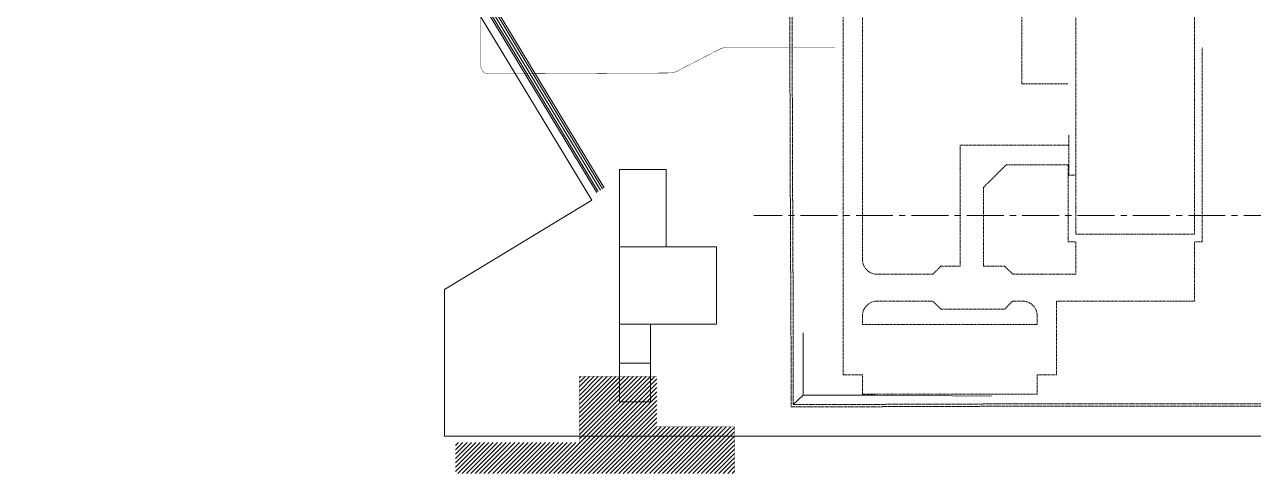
# Model space of a CAD drawing. Header units: millimetres. Extents: x 553474 to 556484, y 6145926 to 6146600.
# Drawn here: x 555975.7 to 556292.7, y 6146012.4 to 6146128.3 of the extents above; entities that cross this region are included whole.
import ezdxf

# ---------------------------------------------------------------- set-up
doc = ezdxf.new("R2010")
doc.units = ezdxf.units.MM
doc.linetypes.add('CENTER2', pattern=[28.575, 19.05, -3.175, 3.175, -3.175])
doc.linetypes.add('HIDDEN', pattern=[0.375, 0.25, -0.125])
doc.layers.add('8', color=8, linetype='Continuous', lineweight=0)
doc.styles.add('topografia rev A (17-04-08)$0$Standard', font='txt')
doc.linetypes.add('topografia rev A (17-04-08)$0$CERCO', pattern='A,0.5,-0.005,["X",topografia rev A (17-04-08)$0$Standard,S=0.5,R=0,X=-0.1,Y=-0.25],4', length=4.505)

msp = doc.modelspace()

# ---------------------------------------------------------------- hatches: boundary and pattern name
at = {"layer": '8', "linetype": 'Continuous', "lineweight": 5}
h = msp.add_hatch(dxfattribs=at)
h.set_pattern_fill('ANSI31', color=256, scale=0.25)
h.set_pattern_definition([(45, (2083.9179, -6e-07), (-0.56126600757, 0.56126600757), [])])
h.paths.add_polyline_path([(556158.81, 6146024.387), (556138.81, 6146024.387), (556138.81, 6146024.887), (556138.81, 6146037.387), (556118.81, 6146037.387), (556118.81, 6146020.387), (556086.81, 6146020.387), (556086.81, 6146012.387), (556158.81, 6146012.387)])

# ---------------------------------------------------------------- linework, layer by layer
at = {"layer": '8', "linetype": 'HIDDEN'}
for p, q in [((556186.813, 6146238.144), (556186.813, 6146037.858)), ((556246.883, 6146143.153), (556246.883, 6146074.153)), ((556277.483, 6146074.153), (556277.483, 6146143.153)), ((556191.813, 6146067.592), (556191.813, 6146133.895)), ((556232.904, 6146133.895), (556232.904, 6146112.953)), ((556279.483, 6146072.153), (556279.483, 6146122.453)), ((556232.904, 6146112.953), (556244.883, 6146112.953)), ((556245.083, 6146089.353), (556245.083, 6146099.753)), ((556244.883, 6146097.079), (556217.054, 6146097.079)), ((556217.054, 6146097.079), (556217.054, 6146065.853)), ((556223.054, 6146086.211), (556228.869, 6146092.027)), ((556228.869, 6146092.027), (556244.883, 6146092.027)), ((556244.883, 6146092.027), (556244.883, 6146072.153)), ((556245.083, 6146089.353), (556246.883, 6146089.353)), ((556223.054, 6146065.853), (556223.054, 6146086.211)), ((556246.883, 6146074.153), (556277.483, 6146074.153)), ((556244.883, 6146072.153), (556246.883, 6146072.153)), ((556246.883, 6146072.153), (556246.883, 6146063.792)), ((556277.483, 6146072.153), (556279.483, 6146072.153)), ((556277.483, 6146056.858), (556277.483, 6146072.153)), ((556209.963, 6146063.792), (556195.613, 6146063.792)), ((556212.013, 6146065.853), (556209.963, 6146063.792)), ((556217.054, 6146065.853), (556212.013, 6146065.853)), ((556228.527, 6146065.853), (556223.054, 6146065.853)), ((556230.578, 6146063.792), (556228.527, 6146065.853)), ((556246.883, 6146063.792), (556230.578, 6146063.792)), ((556195.613, 6146056.858), (556209.963, 6146056.858)), ((556209.963, 6146056.858), (556212.013, 6146054.797)), ((556228.527, 6146054.797), (556230.578, 6146056.858)), ((556230.578, 6146056.858), (556233.101, 6146056.858)), ((556241.901, 6146037.858), (556241.901, 6146056.858)), ((556241.901, 6146056.858), (556277.483, 6146056.858)), ((556212.013, 6146054.797), (556228.527, 6146054.797)), ((556191.813, 6146050.858), (556191.813, 6146053.058)), ((556236.901, 6146050.858), (556191.813, 6146050.858)), ((556236.901, 6146053.058), (556236.901, 6146050.858)), ((556186.813, 6146037.858), (556191.813, 6146037.858)), ((556191.813, 6146037.858), (556191.813, 6146032.858)), ((556236.901, 6146032.858), (556236.901, 6146037.858)), ((556236.901, 6146037.858), (556241.901, 6146037.858)), ((556191.813, 6146032.858), (556236.901, 6146032.858))]:
    msp.add_line(p, q, dxfattribs=at)
at = {"layer": '8', "linetype": 'CENTER2', "ltscale": 0.5}
msp.add_line((556413.999, 6146078.928), (556163.758, 6146078.928), dxfattribs=at)
at = {"layer": '8'}
msp.add_line((556176.532, 6146032.591), (556173.982, 6146030.198), dxfattribs=at)
at = {"layer": '8', "linetype": 'topografia rev A (17-04-08)$0$CERCO', "lineweight": 20, "ltscale": 2, "flags": 128}
msp.add_lwpolyline([(555915.665, 6146284.733), (555977.279, 6146322.064), (556122.004, 6146082.898), (556084.019, 6146059.861), (556084.019, 6146021.982), (556425.926, 6146021.982), (556425.926, 6146272.927), (556391.52, 6146307.108), (556172.3, 6146307.108), (556172.3, 6146291.358), (556156.511, 6146291.358)], dxfattribs=at)
at = {"layer": '8', "lineweight": 5, "const_width": 0.1}
msp.add_lwpolyline([(556184.705, 6146122.338), (556156.821, 6146122.338, 0.1198872), (556154.984, 6146121.891), (556143.981, 6146116.201, -0.1185097), (556142.166, 6146115.754), (556095.395, 6146115.5, -0.4158057), (556093.384, 6146117.5), (556093.384, 6146142.839, 0.4133224), (556085.409, 6146150.839), (556047.5, 6146150.954, -0.2580898), (556044.117, 6146152.838), (556009.363, 6146208.588, -0.1019995), (556008.803, 6146210.103), (555998.745, 6146276.272, -0.0717684), (555998.737, 6146277.415), (556001.254, 6146295.849, -0.1998762), (556002.81, 6146298.502), (556009.159, 6146303.288, 0.1970261), (556010.708, 6146305.897), (556013.071, 6146321.888)], format="xyb", dxfattribs=at)
at = {"layer": '8'}
for points in [[(556041.352, 6146322.086), (556030.344, 6146238.519), (556062.187, 6146186.705), (556075.021, 6146179.093), (556075.318, 6146164.285), (556123.254, 6146084.905)], [(556041.89, 6146322.341), (556030.863, 6146238.63), (556062.548, 6146187.072), (556075.515, 6146179.382), (556075.815, 6146164.429), (556123.682, 6146085.164)], [(556042.962, 6146320.541), (556032.212, 6146238.917), (556063.487, 6146188.026), (556076.8, 6146180.131), (556077.108, 6146164.803), (556124.795, 6146085.836)], [(556080.936, 6146314.694), (556043.42, 6146320.171), (556032.731, 6146239.028), (556063.849, 6146188.393), (556077.295, 6146180.419), (556077.605, 6146164.947), (556125.223, 6146086.094)], [(556225.098, 6146032.331), (556194.966, 6146032.591), (556176.532, 6146032.591), (556176.532, 6146048.698)]]:
    msp.add_lwpolyline(points, dxfattribs=at)
at = {"layer": '8', "lineweight": 0, "ltscale": 0.1}
msp.add_lwpolyline([(556042.533, 6146322.246), (556031.538, 6146238.773), (556063.018, 6146187.549), (556076.158, 6146179.756), (556076.461, 6146164.616), (556124.239, 6146085.5)], dxfattribs=at)
at = {"layer": '8', "linetype": 'HIDDEN', "lineweight": 18, "ltscale": 0.5}
for points in [[(556151.033, 6146270.866), (556156.891, 6146264.967), (556159.36, 6146263.743), (556160.583, 6146261.128), (556173.226, 6146248.516), (556173.393, 6146229.021), (556173.453, 6146199.018), (556173.553, 6146169.015), (556173.67, 6146139.012), (556173.728, 6146107.762), (556173.828, 6146077.765), (556173.982, 6146047.765), (556173.982, 6146030.198), (556195.842, 6146030.198), (556225.842, 6146030.301), (556285.837, 6146030.318), (556315.842, 6146030.318)], [(556158.905, 6146263.298), (556160.03, 6146260.895), (556172.628, 6146248.267), (556172.793, 6146229.018), (556172.853, 6146199.016), (556172.953, 6146169.013), (556173.07, 6146139.01), (556173.128, 6146107.76), (556173.228, 6146077.762), (556173.382, 6146047.763), (556173.382, 6146029.598), (556195.843, 6146029.598), (556225.843, 6146029.701), (556285.837, 6146029.718), (556315.842, 6146029.718)]]:
    msp.add_lwpolyline(points, dxfattribs=at)
at = {"layer": '8', "elevation": 9.796}
for points in [[(556137.18, 6146050.872), (556137.18, 6146030.872), (556129.18, 6146030.872), (556129.18, 6146090.872)], [(556141.18, 6146070.872), (556141.18, 6146090.872), (556129.18, 6146090.872)], [(556129.18, 6146050.872), (556154.18, 6146050.872), (556154.18, 6146070.872), (556129.18, 6146070.872)], [(556137.18, 6146040.872), (556129.18, 6146040.872)]]:
    msp.add_lwpolyline(points, dxfattribs=at)
at = {"layer": '8', "linetype": 'Continuous', "const_width": 0.05}
msp.add_lwpolyline([(556118.81, 6146037.387), (556138.81, 6146037.387), (556138.81, 6146024.387), (556158.81, 6146024.387), (556158.81, 6146012.387), (556086.81, 6146012.387), (556086.81, 6146020.387), (556118.81, 6146020.387), (556118.81, 6146037.387)], dxfattribs=at)
at = {"layer": '8', "linetype": 'HIDDEN', "extrusion": (0, 0, -1)}
for centre, start, end in [((-556195.613, 6146067.592), 270, 0), ((-556195.613, 6146053.058), 0, 90), ((-556233.101, 6146053.058), 90, 180)]:
    msp.add_arc(centre, 3.8, start, end, dxfattribs=at)

doc.saveas('drawing.dxf')
